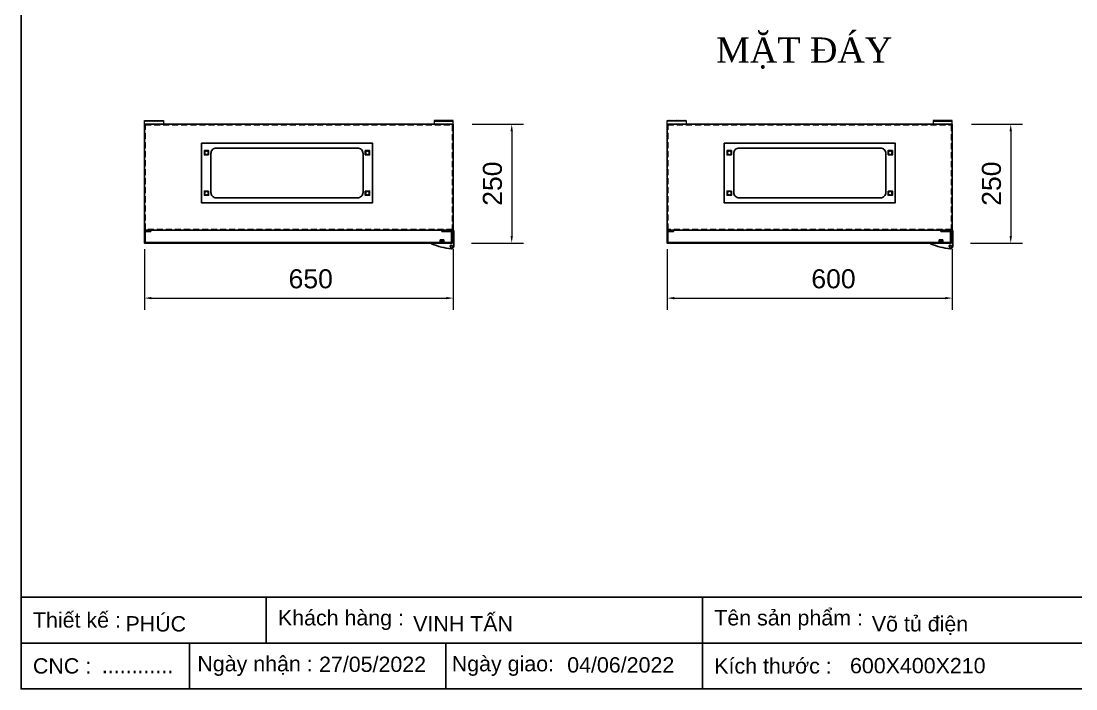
# Model space of a CAD drawing. Header units: millimetres. Extents: x 0 to 4783, y 0 to 3382.
# Drawn here: x 0 to 2219, y 0 to 1406 of the extents above; entities that cross this region are included whole.
import ezdxf

# ---------------------------------------------------------------- set-up
doc = ezdxf.new("R2010")
doc.units = ezdxf.units.MM
doc.linetypes.add('HIDDENX2', pattern=[19.05, 12.7, -6.35])
doc.layers.add('0 TĂNG CỨNG', color=7, linetype='Continuous', lineweight=15)
doc.layers.add('1-EMC-ACESS', color=4, linetype='Continuous')
doc.layers.add('DIM', color=253, linetype='Continuous')
doc.styles.add('Arial', font='arial.ttf')
doc.dimstyles.new('Thiện Dim-40', dxfattribs={"dimtxt": 40, "dimasz": 15, "dimexe": 25, "dimexo": 40, "dimgap": 20, "dimtad": 1, "dimdec": 0, "dimtxsty": 'Arial', "dimcen": 15, "dimclrd": 5, "dimclre": 5, "dimclrt": 3, "dimazin": 3, "dimtfac": 1, "dimtdec": 0, "dimtmove": 0, "dimatfit": 3, "dimldrblk": 'OBLIQUE', "dimlwd": 9, "dimlwe": 9})

# ---------------------------------------------------------------- blocks, each defined once
blk = doc.blocks.new('KHUNG CHUẨN')
at = {"color": 7}
for p, q in [((19889.2, -28535.2), (16919.2, -28535.2)), ((17239.2, -28535.2), (17239.2, -28595.2)), ((17809.2, -28535.2), (17809.2, -28655.2)), ((18939.2, -28595.2), (16919.2, -28595.2)), ((17139.2, -28595.2), (17139.2, -28655.2)), ((17474.2, -28595.2), (17474.2, -28655.2))]:
    blk.add_line(p, q, dxfattribs=at)
blk.add_lwpolyline([(16919.2, -26555.2), (19889.2, -26555.2), (19889.2, -28655.2), (16919.2, -28655.2)], close=True, dxfattribs=at)
at = {"color": 2, "char_height": 20, "attachment_point": 4, "style": 'Arial'}
for s, insert, width in [('  Tên sản phẩm :', (17809.2, -28565.2), 917.634), ('  Thiết kế :', (16919.2, -28565.2), 917.634), ('  Khách hàng :', (17239.2, -28565.2), 917.634), ('  CNC :', (16919.2, -28625.2), 917.634), ('  Ngày nhận :', (17134, -28625.2), 556.651), ('  Ngày giao:', (17466.3, -28625.2), 556.651), ('  Kích thước :', (17809.2, -28625.2), 917.634)]:
    blk.add_mtext(s, dxfattribs=dict(at, insert=insert, width=width))
at = {"color": 3, "style": 'Arial'}
for tag, p in [('#01', (17055.6, -28580.1)), ('#02', (17431.4, -28580.1)), ('#03', (18030.6, -28580.1)), ('#08', (18751.7, -28580.1)), ('#10', (19064.8, -28580.1)), ('#04', (17024.8, -28634.6)), ('#05', (17308.5, -28633)), ('#06', (17632.7, -28633.7)), ('#07', (18002, -28634.7)), ('#09', (18753.8, -28632.6)), ('#11', (19060.3, -28625.7)), ('#12', (19806.5, -28628.9))]:
    blk.add_attdef(tag, p, '', height=20, dxfattribs=at)
blk = doc.blocks.new('HL044-1.3-B')
h = blk.add_hatch()
h.set_pattern_fill('ANSI31', color=1, scale=0.3, style=0)
h.set_pattern_definition([(45, (-80982.31925, -42991.2648), (-0.673519209, 0.673519209), [])])
h.paths.add_polyline_path([(-15.5, 27), (-15.5, 24), (-9.5, 24), (-9.5, 27)])
at = {"color": 1}
for p, q in [((-22, 24), (-22, 27)), ((-22, 27), (1, 27)), ((-1, 24), (-22, 24)), ((-15.5, 24), (-15.5, 27)), ((-9.5, 24), (-9.5, 27)), ((0, 23), (0, 0)), ((3, 25), (3, 0)), ((0, 0), (-43, 0)), ((-43, 0), (-43, -2)), ((-25, 6.5), (-25, 0)), ((-25, 6.5), (-19, 5.9)), ((-25, 5.5), (-19, 4.9)), ((-25, 4.5), (-19, 3.9)), ((-25, 3.5), (-19, 2.9)), ((-25, 2.5), (-19, 1.9)), ((-25, 1.5), (-19, 0.9)), ((-25, 0.5), (-19.7, 0)), ((-19, 6.5), (-19, 0)), ((0, 7.5), (3, 7.5)), ((0, 6), (3, 6)), ((3, -6.5), (3, 0))]:
    blk.add_line(p, q, dxfattribs=at)
blk.add_lwpolyline([(-26, 6.5), (-18, 6.5), (-18, 0), (-26, 0)], close=True, dxfattribs=at)
blk.add_circle((-2.3, -7), 2.55, dxfattribs=at)
for centre, radius, start, end in [((-1, 23), 1, 0, 90), ((1, 25), 2, 0, 90), ((15.4, 147.7), 160.7, 248.6705, 263.5901), ((-2.5, -6.5), 5.5, 270, 0)]:
    blk.add_arc(centre, radius, start, end, dxfattribs=at)
blk = doc.blocks.new('*D1')
at = {"layer": 'Defpoints', "color": 0, "transparency": 16777216}
for p in [(909.3, 1188.4), (907.3, 938.4), (1032.2, 938.4)]:
    blk.add_point(p, dxfattribs=at)
at = {"layer": 'DIM', "color": 5, "lineweight": 9, "transparency": 16777216}
for p, q in [((949.3, 1188.4), (1057.2, 1188.4)), ((1032.2, 1173.4), (1032.2, 953.4)), ((947.3, 938.4), (1057.2, 938.4))]:
    blk.add_line(p, q, dxfattribs=at)
at = {"layer": 'DIM', "color": 5, "transparency": 16777216}
for points in [[(1029.7, 1173.4), (1034.7, 1173.4), (1032.2, 1188.4)], [(1029.7, 953.4), (1034.7, 953.4), (1032.2, 938.4)]]:
    blk.add_solid(points, dxfattribs=at)
at = {"layer": 'DIM', "color": 3, "transparency": 16777216, "insert": (991.8, 1063.4), "char_height": 40, "attachment_point": 5, "rotation": 90, "style": 'Arial'}
blk.add_mtext('250', dxfattribs=at)
blk = doc.blocks.new('_Oblique')
at = {"color": 0, "linetype": 'ByBlock', "lineweight": -2}
blk.add_line((-0.5, -0.5), (0.5, 0.5), dxfattribs=at)
blk = doc.blocks.new('*D2')
at = {"layer": 'Defpoints', "color": 0, "transparency": 16777216}
for p in [(259.3, 965.4), (909.3, 965.4), (909.3, 822.5)]:
    blk.add_point(p, dxfattribs=at)
at = {"layer": 'DIM', "color": 5, "lineweight": 9, "transparency": 16777216}
for p, q in [((259.3, 925.4), (259.3, 797.5)), ((909.3, 925.4), (909.3, 797.5)), ((274.3, 822.5), (894.3, 822.5))]:
    blk.add_line(p, q, dxfattribs=at)
at = {"layer": 'DIM', "color": 5, "transparency": 16777216}
for points in [[(274.3, 825), (274.3, 820), (259.3, 822.5)], [(894.3, 825), (894.3, 820), (909.3, 822.5)]]:
    blk.add_solid(points, dxfattribs=at)
at = {"layer": 'DIM', "color": 3, "transparency": 16777216, "insert": (609.3, 862.9), "char_height": 40, "attachment_point": 5, "style": 'Arial'}
blk.add_mtext('650', dxfattribs=at)
blk = doc.blocks.new('*D6')
at = {"layer": 'Defpoints', "color": 0, "transparency": 16777216}
for p in [(1959.1, 1188.4), (1957.1, 938.4), (2082, 938.4)]:
    blk.add_point(p, dxfattribs=at)
at = {"layer": 'DIM', "color": 5, "lineweight": 9, "transparency": 16777216}
for p, q in [((1999.1, 1188.4), (2107, 1188.4)), ((2082, 1173.4), (2082, 953.4)), ((1997.1, 938.4), (2107, 938.4))]:
    blk.add_line(p, q, dxfattribs=at)
at = {"layer": 'DIM', "color": 5, "transparency": 16777216}
for points in [[(2079.5, 1173.4), (2084.5, 1173.4), (2082, 1188.4)], [(2079.5, 953.4), (2084.5, 953.4), (2082, 938.4)]]:
    blk.add_solid(points, dxfattribs=at)
at = {"layer": 'DIM', "color": 3, "transparency": 16777216, "insert": (2041.6, 1063.4), "char_height": 40, "attachment_point": 5, "rotation": 90, "style": 'Arial'}
blk.add_mtext('250', dxfattribs=at)
blk = doc.blocks.new('*D7')
at = {"layer": 'Defpoints', "color": 0, "transparency": 16777216}
for p in [(1359.1, 965.4), (1959.1, 965.4), (1959.1, 822.5)]:
    blk.add_point(p, dxfattribs=at)
at = {"layer": 'DIM', "color": 5, "lineweight": 9, "transparency": 16777216}
for p, q in [((1359.1, 925.4), (1359.1, 797.5)), ((1959.1, 925.4), (1959.1, 797.5)), ((1374.1, 822.5), (1944.1, 822.5))]:
    blk.add_line(p, q, dxfattribs=at)
at = {"layer": 'DIM', "color": 5, "transparency": 16777216}
for points in [[(1374.1, 825), (1374.1, 820), (1359.1, 822.5)], [(1944.1, 825), (1944.1, 820), (1959.1, 822.5)]]:
    blk.add_solid(points, dxfattribs=at)
at = {"layer": 'DIM', "color": 3, "transparency": 16777216, "insert": (1709.1, 862.9), "char_height": 40, "attachment_point": 5, "style": 'Arial'}
blk.add_mtext('600', dxfattribs=at)

msp = doc.modelspace()

# ---------------------------------------------------------------- hatches: boundary and pattern name
at = {"layer": '0 TĂNG CỨNG'}
h = msp.add_hatch(dxfattribs=at)
h.set_pattern_fill('JIS_WOOD', color=256, style=0)
h.set_pattern_definition([(135, (152007.8056, -59127.83185), (0.4999999992, 0.4999999992), [])])
h.paths.add_polyline_path([(299.3, 1194.6), (259.3, 1194.6), (259.3, 1196.4), (299.3, 1196.4)])
h = msp.add_hatch(dxfattribs=at)
h.set_pattern_fill('JIS_WOOD', color=256, style=0)
h.set_pattern_definition([(45, (120291.9231, -59127.83185), (-0.4999999992, 0.4999999992), [])])
h.paths.add_polyline_path([(869.3, 1194.6), (909.3, 1194.6), (909.3, 1196.4), (869.3, 1196.4)])
h = msp.add_hatch(dxfattribs=at)
h.set_pattern_fill('JIS_WOOD', color=256, style=0)
h.set_pattern_definition([(135, (153107.60405, -59127.83185), (0.4999999992, 0.4999999992), [])])
h.paths.add_polyline_path([(1399.1, 1194.6), (1359.1, 1194.6), (1359.1, 1196.4), (1399.1, 1196.4)])
h = msp.add_hatch(dxfattribs=at)
h.set_pattern_fill('JIS_WOOD', color=256, style=0)
h.set_pattern_definition([(45, (121341.7215, -59127.83185), (-0.4999999992, 0.4999999992), [])])
h.paths.add_polyline_path([(1919.1, 1194.6), (1959.1, 1194.6), (1959.1, 1196.4), (1919.1, 1196.4)])

# ---------------------------------------------------------------- linework, layer by layer
for points in [[(259.3, 1188.4), (909.3, 1188.4), (909.3, 965.4), (259.3, 965.4)], [(1359.1, 1188.4), (1959.1, 1188.4), (1959.1, 965.4), (1359.1, 965.4)]]:
    msp.add_lwpolyline(points, close=True)
at = {"linetype": 'HIDDENX2'}
for points in [[(260.8, 1186.9), (907.8, 1186.9), (907.8, 966.9), (260.8, 966.9)], [(1360.6, 1186.9), (1957.6, 1186.9), (1957.6, 966.9), (1360.6, 966.9)]]:
    msp.add_lwpolyline(points, close=True, dxfattribs=at)
at = {"color": 7}
for points in [[(379.3, 1148.4), (739.3, 1148.4), (739.3, 1023.4), (379.3, 1023.4)], [(1479.1, 1148.4), (1839.1, 1148.4), (1839.1, 1023.4), (1479.1, 1023.4)], [(893.8, 962.9), (905.8, 962.9), (905.8, 939.9), (260.8, 939.9), (260.8, 962.9), (272.8, 962.9), (272.8, 964.4), (259.3, 964.4), (259.3, 938.4), (907.3, 938.4), (907.3, 964.4), (893.8, 964.4)], [(1943.6, 962.9), (1955.6, 962.9), (1955.6, 939.9), (1360.6, 939.9), (1360.6, 962.9), (1372.6, 962.9), (1372.6, 964.4), (1359.1, 964.4), (1359.1, 938.4), (1957.1, 938.4), (1957.1, 964.4), (1943.6, 964.4)]]:
    msp.add_lwpolyline(points, close=True, dxfattribs=at)
at = {"color": 2}
for points in [[(394.6, 1123.9), (385.6, 1123.9), (385.6, 1132.9), (394.6, 1132.9)], [(724.1, 1123.9), (733.1, 1123.9), (733.1, 1132.9), (724.1, 1132.9)], [(1494.4, 1123.9), (1485.4, 1123.9), (1485.4, 1132.9), (1494.4, 1132.9)], [(1823.9, 1123.9), (1832.9, 1123.9), (1832.9, 1132.9), (1823.9, 1132.9)], [(394.6, 1047.9), (385.6, 1047.9), (385.6, 1038.9), (394.6, 1038.9)], [(724.1, 1047.9), (733.1, 1047.9), (733.1, 1038.9), (724.1, 1038.9)], [(1494.4, 1047.9), (1485.4, 1047.9), (1485.4, 1038.9), (1494.4, 1038.9)], [(1823.9, 1047.9), (1832.9, 1047.9), (1832.9, 1038.9), (1823.9, 1038.9)]]:
    msp.add_lwpolyline(points, close=True, dxfattribs=at)
for points in [[(410.8, 1138.4), (707.8, 1138.4, -0.414214), (719.3, 1126.9), (719.3, 1044.9, -0.414214), (707.8, 1033.4), (410.8, 1033.4, -0.414214), (399.3, 1044.9), (399.3, 1126.9, -0.414214)], [(1510.6, 1138.4), (1807.6, 1138.4, -0.414214), (1819.1, 1126.9), (1819.1, 1044.9, -0.414214), (1807.6, 1033.4), (1510.6, 1033.4, -0.414214), (1499.1, 1044.9), (1499.1, 1126.9, -0.414214)]]:
    msp.add_lwpolyline(points, format="xyb", close=True, dxfattribs=at)
at = {"color": 7}
for centre in [(390.1, 1128.4), (728.6, 1128.4), (1489.9, 1128.4), (1828.4, 1128.4), (390.1, 1043.4), (728.6, 1043.4), (1489.9, 1043.4), (1828.4, 1043.4)]:
    msp.add_circle(centre, 4, dxfattribs=at)
at = {"layer": '0 TĂNG CỨNG'}
for points in [[(299.3, 1188.4), (259.3, 1188.4), (259.3, 1196.4), (299.3, 1196.4)], [(299.3, 1194.6), (259.3, 1194.6), (259.3, 1196.4), (299.3, 1196.4)], [(869.3, 1188.4), (909.3, 1188.4), (909.3, 1196.4), (869.3, 1196.4)], [(869.3, 1194.6), (909.3, 1194.6), (909.3, 1196.4), (869.3, 1196.4)], [(1399.1, 1188.4), (1359.1, 1188.4), (1359.1, 1196.4), (1399.1, 1196.4)], [(1399.1, 1194.6), (1359.1, 1194.6), (1359.1, 1196.4), (1399.1, 1196.4)], [(1919.1, 1188.4), (1959.1, 1188.4), (1959.1, 1196.4), (1919.1, 1196.4)], [(1919.1, 1194.6), (1959.1, 1194.6), (1959.1, 1196.4), (1919.1, 1196.4)]]:
    msp.add_lwpolyline(points, close=True, dxfattribs=at)

# ---------------------------------------------------------------- block references
at = {"color": 3}
ref = msp.add_blockref('KHUNG CHUẨN', (-27248.6, 46149.4), dxfattribs=dict(at, xscale=1.610510000005888, yscale=1.610510000005888, zscale=1.610510000005888))
ref.add_attrib('#03', 'Võ tủ điện', (1789.8, 120.9), dxfattribs={"color": 3, "height": 32.21, "style": 'Arial'})
ref.add_attrib('#07', '600X400X210', (1743.8, 32.9), dxfattribs={"color": 3, "height": 32.21, "style": 'Arial'})
ref.add_attrib('#02', 'VINH TẤN', (824.8, 120.9), dxfattribs={"color": 3, "height": 32.21, "style": 'Arial'})
ref.add_attrib('#05', '27/05/2022', (626.8, 35.7), dxfattribs={"color": 3, "height": 32.21, "style": 'Arial'})
ref.add_attrib('#06', '04/06/2022', (1148.9, 34.5), dxfattribs={"color": 3, "height": 32.21, "style": 'Arial'})
ref.add_attrib('#01', 'PHÚC', (219.6, 120.9), dxfattribs={"color": 3, "height": 32.21, "style": 'Arial'})
ref.add_attrib('#04', '............', (169.9, 33.1), dxfattribs={"color": 3, "height": 32.21, "style": 'Arial'})
at = {"color": 7}
for p in [(907.3, 938.4), (1957.1, 938.4)]:
    msp.add_blockref('HL044-1.3-B', p, dxfattribs=at)

# ---------------------------------------------------------------- texts
at = {"layer": '1-EMC-ACESS', "color": 1, "linetype": 'ByBlock', "lineweight": -2, "insert": (1647.5, 1371.1), "char_height": 52.92, "width": 810.522, "attachment_point": 2, "style": 'Arial'}
msp.add_mtext('{\\fTimes New Roman|b0|i0|c0|p18;\\C7;MẶT ĐÁY}', dxfattribs=at)

# ---------------------------------------------------------------- dimensions: what is measured, and where the dimension line sits
at = {"layer": 'DIM', "color": 7}
for base, p1, p2, picture, middle in [((1032.2, 938.4), (909.3, 1188.4), (907.3, 938.4), '*D1', (991.8, 1063.4)), ((2082, 938.4), (1959.1, 1188.4), (1957.1, 938.4), '*D6', (2041.6, 1063.4))]:
    dim = msp.add_linear_dim(base=base, p1=p1, p2=p2, angle=90, dimstyle='Thiện Dim-40', dxfattribs=at)
    dim.commit()
    dim.dimension.update_dxf_attribs({"geometry": picture, "text_midpoint": middle})
at = {"layer": 'DIM'}
for base, p1, p2, picture, middle in [((909.3, 822.5), (259.3, 965.4), (909.3, 965.4), '*D2', (609.3, 822.5)), ((1959.1, 822.5), (1359.1, 965.4), (1959.1, 965.4), '*D7', (1709.1, 822.5))]:
    dim = msp.add_linear_dim(base=base, p1=p1, p2=p2, dimstyle='Thiện Dim-40', dxfattribs=at)
    dim.commit()
    dim.dimension.update_dxf_attribs({"geometry": picture, "text_midpoint": middle, "dimtype": 160})

doc.saveas('drawing.dxf')
